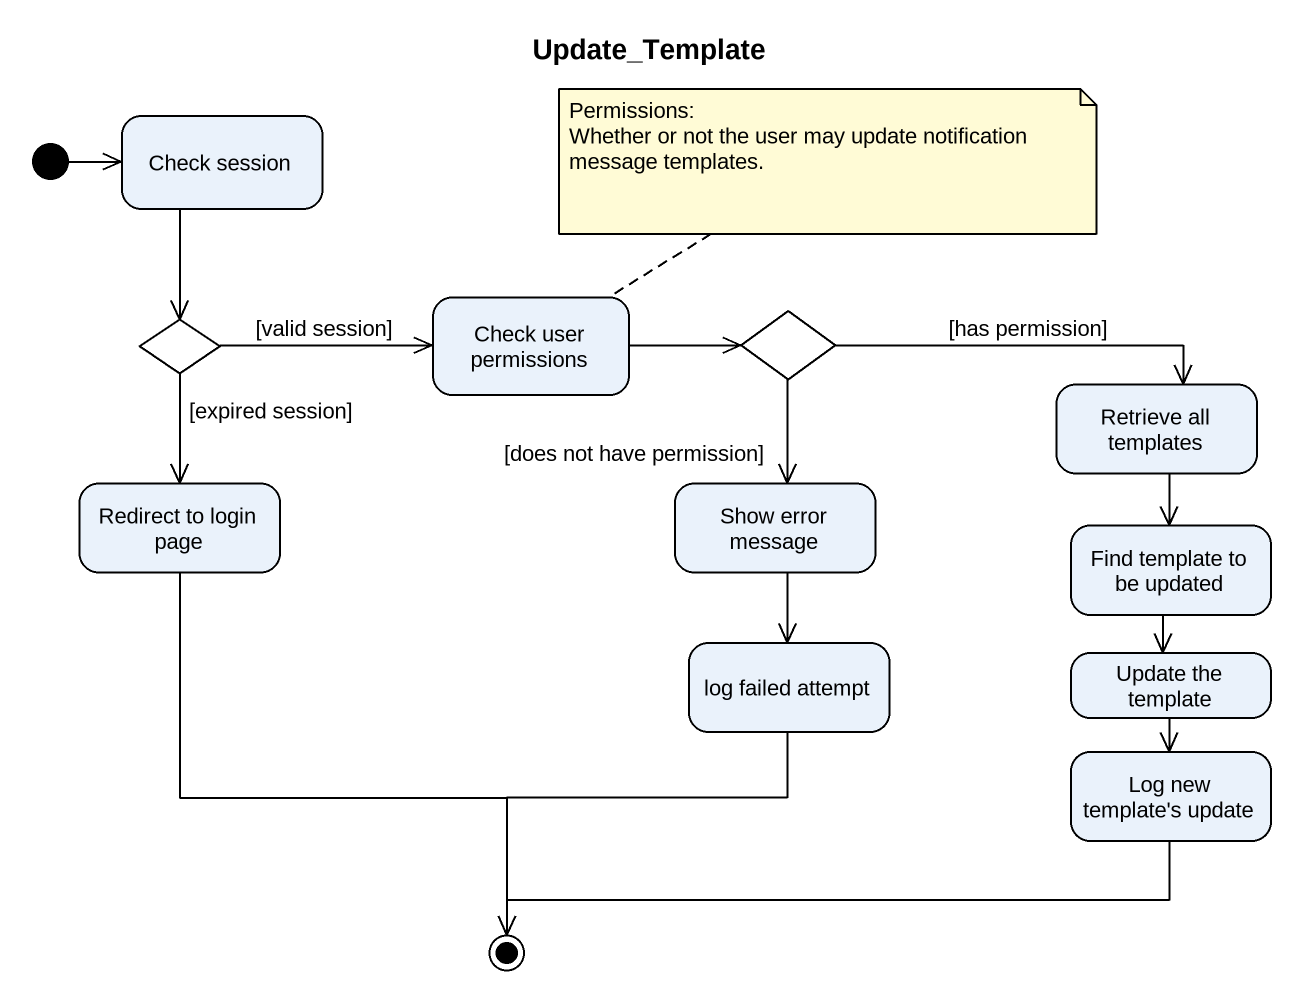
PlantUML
@startuml
title Update_Template
hide empty description
state "Check session" as Check_session
state choice1 <<choice>>
state "Check user permissions" as Check_user_permissions
state choice2 <<choice>>
state "Retrieve all templates" as Retrieve_all_templates
state "Redirect to login page" as Redirect_to_login_page
state "Show error message" as Show_error_message
state "Find template to be updated" as Find_template_to_be_updated
state "log failed attempt" as log_failed_attempt
state "Update the template" as Update_the_template
state "Log new template's update" as Log_new_template_s_update
[*] -right-> Check_session
Check_session --> choice1
choice1 -right-> Check_user_permissions : [valid session]
choice1 --> Redirect_to_login_page : [expired session]
Check_user_permissions -right-> choice2
choice2 -right-> Retrieve_all_templates : [has permission]
choice2 --> Show_error_message : [does not have permission]
Retrieve_all_templates --> Find_template_to_be_updated
Show_error_message --> log_failed_attempt
Find_template_to_be_updated --> Update_the_template
Update_the_template --> Log_new_template_s_update
Redirect_to_login_page --> [*]
log_failed_attempt --> [*]
Log_new_template_s_update -left-> [*]
note top of Check_user_permissions
  Permissions:
  Whether or not the user may update notification message templates.
end note
@enduml
